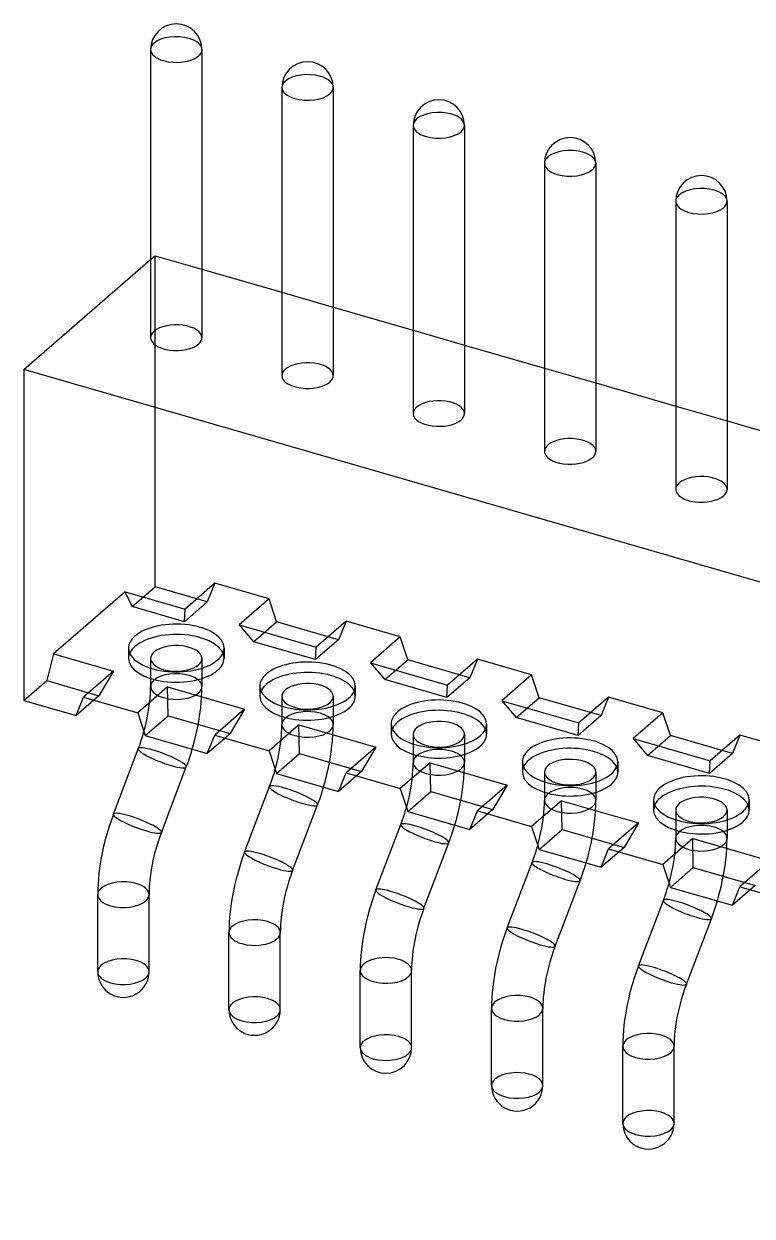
# Model space of a CAD drawing. Header units: millimetres. Extents: x -12.8 to 12.8, y -6.1 to 8.7.
# Drawn here: x -12.83 to -6.72, y -1.25 to 8.73 of the extents above; entities that cross this region are included whole.
import ezdxf

# ---------------------------------------------------------------- set-up
doc = ezdxf.new("R2010")
doc.units = ezdxf.units.MM
doc.layers.add('MAIN-1', color=7, linetype='Continuous')
doc.layers.add('MAIN-2', color=7, linetype='Continuous')

msp = doc.modelspace()

# ---------------------------------------------------------------- linework, layer by layer
at = {"layer": 'MAIN-1'}
for p, q in [((-11.7634, 8.5169), (-11.7634, 6.105)), ((-11.3334, 8.5169), (-11.3334, 6.105)), ((-10.6636, 8.1994), (-10.6636, 5.7875)), ((-10.2336, 8.1994), (-10.2336, 5.7875)), ((-9.5637, 7.8819), (-9.5637, 5.47)), ((-9.1337, 7.8819), (-9.1337, 5.47)), ((-8.4639, 7.5644), (-8.4639, 5.1525)), ((-8.0339, 7.5644), (-8.0339, 5.1525)), ((-7.364, 7.2469), (-7.364, 4.835)), ((-6.934, 7.2469), (-6.934, 4.835)), ((-12.8259, 5.8387), (-11.7634, 6.7588)), ((-11.3334, 6.6781), (-10.6636, 6.4847)), ((-10.2336, 6.3606), (-9.5637, 6.1672)), ((-9.1337, 6.0431), (-8.4639, 5.8497)), ((11.7259, -1.2488), (-12.8259, 5.8387)), ((-12.8259, 5.8387), (-12.8259, 3.0674)), ((-8.0339, 5.7256), (-7.364, 5.5322)), ((-6.934, 5.4081), (-6.2642, 5.2147)), ((-12.3886, 2.9412), (-12.3255, 3.0962)), ((-12.3255, 3.0962), (-11.8714, 2.9651)), ((-12.8259, 3.0674), (-12.3886, 2.9412)), ((-12.2386, 3.0711), (-12.3886, 2.9412)), ((-11.8714, 2.9651), (-11.8083, 2.7737)), ((-11.8265, 2.7832), (-11.8195, 2.8075)), ((-11.858, 2.6875), (-11.8496, 2.7111)), ((-11.8496, 2.7111), (-11.8416, 2.7349)), ((-11.8416, 2.7349), (-11.8338, 2.759)), ((-11.8338, 2.759), (-11.8265, 2.7832)), ((-11.8083, 2.7737), (-11.2887, 2.6237)), ((-11.2887, 2.6237), (-11.2257, 2.7787)), ((-11.1387, 2.7536), (-11.2887, 2.6237)), ((-11.2257, 2.7787), (-10.7715, 2.6476)), ((-12.0755, 2.1165), (-11.8666, 2.6642)), ((-11.8666, 2.6642), (-11.858, 2.6875)), ((-11.4383, 2.5848), (-11.4301, 2.6097)), ((-11.4301, 2.6097), (-11.4221, 2.6348)), ((-11.4221, 2.6348), (-11.4145, 2.66)), ((-10.7715, 2.6476), (-10.7085, 2.4562)), ((-11.6737, 1.9633), (-11.4648, 2.5111)), ((-11.4648, 2.5111), (-11.4557, 2.5354)), ((-11.4557, 2.5354), (-11.4469, 2.56)), ((-11.4469, 2.56), (-11.4383, 2.5848)), ((-10.7498, 2.3936), (-10.7417, 2.4174)), ((-10.7417, 2.4174), (-10.734, 2.4415)), ((-10.734, 2.4415), (-10.7266, 2.4657)), ((-10.7266, 2.4657), (-10.7196, 2.49)), ((-10.7085, 2.4562), (-10.1889, 2.3062)), ((-10.1889, 2.3062), (-10.1258, 2.4612)), ((-10.0389, 2.4361), (-10.1889, 2.3062)), ((-10.1258, 2.4612), (-9.6717, 2.3301)), ((-10.9756, 1.799), (-10.7668, 2.3467)), ((-10.7668, 2.3467), (-10.7581, 2.37)), ((-10.7581, 2.37), (-10.7498, 2.3936)), ((-10.3302, 2.2922), (-10.3223, 2.3173)), ((-10.3223, 2.3173), (-10.3147, 2.3425)), ((-9.6717, 2.3301), (-9.6086, 2.1387)), ((-10.365, 2.1936), (-10.3559, 2.2179)), ((-10.3559, 2.2179), (-10.347, 2.2425)), ((-10.347, 2.2425), (-10.3385, 2.2673)), ((-10.3385, 2.2673), (-10.3302, 2.2922)), ((-12.0755, 2.1165), (-12.0955, 2.0616)), ((-10.5738, 1.6458), (-10.365, 2.1936)), ((-9.6499, 2.0761), (-9.6418, 2.0999)), ((-9.6418, 2.0999), (-9.6341, 2.124)), ((-9.6341, 2.124), (-9.6268, 2.1482)), ((-9.6268, 2.1482), (-9.6198, 2.1725)), ((-9.6086, 2.1387), (-9.089, 1.9887)), ((-9.089, 1.9887), (-9.026, 2.1437)), ((-8.939, 2.1186), (-9.089, 1.9887)), ((-9.026, 2.1437), (-8.5718, 2.0126)), ((-12.114, 2.0059), (-12.1311, 1.9495)), ((-12.0955, 2.0616), (-12.114, 2.0059)), ((-9.8757, 1.4815), (-9.6669, 2.0292)), ((-9.6669, 2.0292), (-9.6583, 2.0525)), ((-9.6583, 2.0525), (-9.6499, 2.0761)), ((-9.2304, 1.9747), (-9.2224, 1.9998)), ((-9.2224, 1.9998), (-9.2148, 2.025)), ((-8.5718, 2.0126), (-8.5088, 1.8212)), ((-12.1311, 1.9495), (-12.1465, 1.8927)), ((-11.6895, 1.92), (-11.7042, 1.8758)), ((-11.6737, 1.9633), (-11.6895, 1.92)), ((-9.2651, 1.8761), (-9.256, 1.9004)), ((-9.256, 1.9004), (-9.2472, 1.925)), ((-9.2472, 1.925), (-9.2386, 1.9498)), ((-9.2386, 1.9498), (-9.2304, 1.9747)), ((-12.1603, 1.8354), (-12.1724, 1.7782)), ((-12.1465, 1.8927), (-12.1603, 1.8354)), ((-11.7177, 1.831), (-11.73, 1.7858)), ((-11.7042, 1.8758), (-11.7177, 1.831)), ((-10.9756, 1.799), (-10.9956, 1.7441)), ((-9.474, 1.3283), (-9.2651, 1.8761)), ((-8.542, 1.7824), (-8.5343, 1.8065)), ((-8.5343, 1.8065), (-8.5269, 1.8307)), ((-8.5269, 1.8307), (-8.5199, 1.855)), ((-8.5088, 1.8212), (-7.9892, 1.6712)), ((-7.9892, 1.6712), (-7.9261, 1.8262)), ((-7.8392, 1.8011), (-7.9892, 1.6712)), ((-7.9261, 1.8262), (-7.472, 1.6951)), ((-12.1827, 1.7211), (-12.1913, 1.6645)), ((-12.1724, 1.7782), (-12.1827, 1.7211)), ((-11.7409, 1.7405), (-11.7505, 1.6953)), ((-11.73, 1.7858), (-11.7409, 1.7405)), ((-10.9956, 1.7441), (-11.0142, 1.6884)), ((-8.7759, 1.164), (-8.5671, 1.7117)), ((-8.5671, 1.7117), (-8.5584, 1.735)), ((-8.5584, 1.735), (-8.55, 1.7586)), ((-8.55, 1.7586), (-8.542, 1.7824)), ((-8.1226, 1.6823), (-8.1149, 1.7075)), ((-12.1971, 1.6165), (-12.2014, 1.572)), ((-12.1913, 1.6645), (-12.1971, 1.6165)), ((-11.7652, 1.6069), (-11.7696, 1.5702)), ((-11.7585, 1.6507), (-11.7652, 1.6069)), ((-11.7505, 1.6953), (-11.7585, 1.6507)), ((-11.0312, 1.632), (-11.0466, 1.5752)), ((-11.0142, 1.6884), (-11.0312, 1.632)), ((-10.5896, 1.6025), (-10.6043, 1.5583)), ((-10.5738, 1.6458), (-10.5896, 1.6025)), ((-8.1562, 1.5829), (-8.1473, 1.6075)), ((-8.1473, 1.6075), (-8.1388, 1.6323)), ((-8.1388, 1.6323), (-8.1305, 1.6572)), ((-8.1305, 1.6572), (-8.1226, 1.6823)), ((-7.472, 1.6951), (-7.4089, 1.5037)), ((-12.2044, 1.5281), (-12.2062, 1.485)), ((-12.2014, 1.572), (-12.2044, 1.5281)), ((-11.7751, 1.5041), (-11.7764, 1.4728)), ((-11.7728, 1.5366), (-11.7751, 1.5041)), ((-11.7696, 1.5702), (-11.7728, 1.5366)), ((-11.0605, 1.5179), (-11.0726, 1.4607)), ((-11.0466, 1.5752), (-11.0605, 1.5179)), ((-10.6179, 1.5135), (-10.6301, 1.4683)), ((-10.6043, 1.5583), (-10.6179, 1.5135)), ((-8.3741, 1.0108), (-8.1653, 1.5586)), ((-8.1653, 1.5586), (-8.1562, 1.5829)), ((-7.4344, 1.489), (-7.4271, 1.5132)), ((-7.4271, 1.5132), (-7.4201, 1.5375)), ((-7.4089, 1.5037), (-6.8893, 1.3537)), ((-6.8893, 1.3537), (-6.8263, 1.5087)), ((-6.8263, 1.5087), (-6.3721, 1.3776)), ((-12.2062, 1.485), (-12.2069, 1.4428)), ((-12.2069, 0.7976), (-12.2069, 1.4428)), ((-11.7764, 1.4728), (-11.7768, 1.4428)), ((-11.7768, 0.7976), (-11.7768, 1.4428)), ((-11.0829, 1.4036), (-11.0914, 1.347)), ((-11.0726, 1.4607), (-11.0829, 1.4036)), ((-10.6411, 1.423), (-10.6506, 1.3778)), ((-10.6301, 1.4683), (-10.6411, 1.423)), ((-9.8958, 1.4266), (-9.9143, 1.3709)), ((-9.8757, 1.4815), (-9.8958, 1.4266)), ((-7.4672, 1.3942), (-7.4586, 1.4175)), ((-7.4586, 1.4175), (-7.4502, 1.4411)), ((-7.4502, 1.4411), (-7.4421, 1.4649)), ((-7.4421, 1.4649), (-7.4344, 1.489)), ((-6.7393, 1.4836), (-6.8893, 1.3537)), ((-11.0973, 1.299), (-11.1015, 1.2545)), ((-11.0914, 1.347), (-11.0973, 1.299)), ((-10.6587, 1.3332), (-10.6653, 1.2894)), ((-10.6506, 1.3778), (-10.6587, 1.3332)), ((-9.9314, 1.3145), (-9.9468, 1.2577)), ((-9.9143, 1.3709), (-9.9314, 1.3145)), ((-9.474, 1.3283), (-9.4898, 1.285)), ((-7.676, 0.8465), (-7.4672, 1.3942)), ((-7.0475, 1.29), (-7.0389, 1.3148)), ((-7.0389, 1.3148), (-7.0307, 1.3397)), ((-7.0307, 1.3397), (-7.0227, 1.3648)), ((-7.0227, 1.3648), (-7.0151, 1.39)), ((-11.1046, 1.2106), (-11.1064, 1.1675)), ((-11.1015, 1.2545), (-11.1046, 1.2106)), ((-10.673, 1.2191), (-10.6752, 1.1866)), ((-10.6698, 1.2527), (-10.673, 1.2191)), ((-10.6653, 1.2894), (-10.6698, 1.2527)), ((-9.9606, 1.2004), (-9.9727, 1.1432)), ((-9.9468, 1.2577), (-9.9606, 1.2004)), ((-9.5045, 1.2408), (-9.518, 1.196)), ((-9.4898, 1.285), (-9.5045, 1.2408)), ((-7.2743, 0.6933), (-7.0654, 1.2411)), ((-7.0654, 1.2411), (-7.0563, 1.2654)), ((-7.0563, 1.2654), (-7.0475, 1.29)), ((-11.1064, 1.1675), (-11.107, 1.1253)), ((-11.107, 0.4801), (-11.107, 1.1253)), ((-10.6766, 1.1553), (-10.677, 1.1253)), ((-10.677, 0.4801), (-10.677, 1.1253)), ((-10.6752, 1.1866), (-10.6766, 1.1553)), ((-9.9727, 1.1432), (-9.983, 1.0861)), ((-9.5412, 1.1055), (-9.5508, 1.0603)), ((-9.5303, 1.1508), (-9.5412, 1.1055)), ((-9.518, 1.196), (-9.5303, 1.1508)), ((-8.7959, 1.1091), (-8.8145, 1.0534)), ((-8.7759, 1.164), (-8.7959, 1.1091)), ((-9.9916, 1.0295), (-9.9974, 0.9815)), ((-9.983, 1.0861), (-9.9916, 1.0295)), ((-9.5588, 1.0157), (-9.5655, 0.9719)), ((-9.5508, 1.0603), (-9.5588, 1.0157)), ((-8.8145, 1.0534), (-8.8315, 0.997)), ((-8.3741, 1.0108), (-8.3899, 0.9675)), ((-10.0017, 0.937), (-10.0047, 0.8931)), ((-9.9974, 0.9815), (-10.0017, 0.937)), ((-9.5731, 0.9016), (-9.5754, 0.8691)), ((-9.5699, 0.9352), (-9.5731, 0.9016)), ((-9.5655, 0.9719), (-9.5699, 0.9352)), ((-8.8469, 0.9402), (-8.8607, 0.8829)), ((-8.8315, 0.997), (-8.8469, 0.9402)), ((-8.4046, 0.9233), (-8.4181, 0.8785)), ((-8.3899, 0.9675), (-8.4046, 0.9233)), ((-10.0065, 0.85), (-10.0071, 0.8078)), ((-10.0071, 0.1626), (-10.0071, 0.8078)), ((-10.0047, 0.8931), (-10.0065, 0.85)), ((-9.5767, 0.8378), (-9.5771, 0.8078)), ((-9.5771, 0.1626), (-9.5771, 0.8078)), ((-9.5754, 0.8691), (-9.5767, 0.8378)), ((-8.8728, 0.8257), (-8.8832, 0.7686)), ((-8.8607, 0.8829), (-8.8728, 0.8257)), ((-8.4304, 0.8333), (-8.4414, 0.788)), ((-8.4181, 0.8785), (-8.4304, 0.8333)), ((-7.676, 0.8465), (-7.6961, 0.7916)), ((-8.8917, 0.712), (-8.8976, 0.664)), ((-8.8832, 0.7686), (-8.8917, 0.712)), ((-8.4509, 0.7428), (-8.459, 0.6982)), ((-8.4414, 0.788), (-8.4509, 0.7428)), ((-7.7146, 0.7359), (-7.7316, 0.6795)), ((-7.6961, 0.7916), (-7.7146, 0.7359)), ((-8.9018, 0.6195), (-8.9049, 0.5756)), ((-8.8976, 0.664), (-8.9018, 0.6195)), ((-8.4701, 0.6177), (-8.4733, 0.5841)), ((-8.4656, 0.6544), (-8.4701, 0.6177)), ((-8.459, 0.6982), (-8.4656, 0.6544)), ((-7.7471, 0.6227), (-7.7609, 0.5654)), ((-7.7316, 0.6795), (-7.7471, 0.6227)), ((-7.3048, 0.6058), (-7.3183, 0.561)), ((-7.29, 0.65), (-7.3048, 0.6058)), ((-7.2743, 0.6933), (-7.29, 0.65)), ((-8.9067, 0.5325), (-8.9073, 0.4903)), ((-8.9049, 0.5756), (-8.9067, 0.5325)), ((-8.4769, 0.5203), (-8.4773, 0.4903)), ((-8.4755, 0.5516), (-8.4769, 0.5203)), ((-8.4733, 0.5841), (-8.4755, 0.5516)), ((-7.773, 0.5082), (-7.7833, 0.4511)), ((-7.7609, 0.5654), (-7.773, 0.5082)), ((-7.3306, 0.5158), (-7.3415, 0.4705)), ((-7.3183, 0.561), (-7.3306, 0.5158)), ((-8.9073, -0.1549), (-8.9073, 0.4903)), ((-8.4773, -0.1549), (-8.4773, 0.4903)), ((-7.7833, 0.4511), (-7.7919, 0.3945)), ((-7.351, 0.4253), (-7.3591, 0.3807)), ((-7.3415, 0.4705), (-7.351, 0.4253)), ((-7.802, 0.302), (-7.805, 0.2581)), ((-7.7977, 0.3465), (-7.802, 0.302)), ((-7.7919, 0.3945), (-7.7977, 0.3465)), ((-7.3702, 0.3002), (-7.3734, 0.2666)), ((-7.3657, 0.3369), (-7.3702, 0.3002)), ((-7.3591, 0.3807), (-7.3657, 0.3369)), ((-7.8068, 0.215), (-7.8074, 0.1728)), ((-7.805, 0.2581), (-7.8068, 0.215)), ((-7.377, 0.2028), (-7.3774, 0.1728)), ((-7.3757, 0.2341), (-7.377, 0.2028)), ((-7.3734, 0.2666), (-7.3757, 0.2341)), ((-7.8074, -0.4724), (-7.8074, 0.1728)), ((-7.3774, -0.4724), (-7.3774, 0.1728))]:
    msp.add_line(p, q, dxfattribs=at)
for centre, start, end in [((-11.5484, 8.5169), 0.0008, 180.00078), ((-10.4486, 8.1994), 0.00109, 180.00078), ((-9.3487, 7.8819), 0.0008, 180.00078), ((-8.2489, 7.5644), 0.00109, 180.00078), ((-7.149, 7.2469), 0.0008, 180.00078), ((-11.9918, 0.7976), 180.00078, 0.0008), ((-10.892, 0.4801), 180.00078, 0.0008), ((-9.7921, 0.1626), 180.00107, 0.0008), ((-8.6923, -0.1549), 180.00078, 0.0008), ((-7.5924, -0.4724), 180.00078, 0.0008)]:
    msp.add_arc(centre, 0.215, start, end, dxfattribs=at)
for centre, major_axis, ratio, start_param, end_param in [((-11.5484, 8.5169), (0.215, 0), 0.5, -3.141561, -2.094395), ((-11.5484, 8.5169), (0.215, 0), 0.5, -0.523599, 0.000031), ((-11.5484, 8.5169), (0.215, 0), 0.5, -2.094395, -0.523599), ((-10.4486, 8.1994), (0.215, 0), 0.5, -3.141561, -2.094395), ((-10.4486, 8.1994), (0.215, 0), 0.5, -0.523599, 0.000031), ((-10.4486, 8.1994), (0.215, 0), 0.5, -2.094395, -0.523599), ((-9.3487, 7.8819), (0.215, 0), 0.5, -3.141561, -2.094395), ((-9.3487, 7.8819), (0.215, 0), 0.5, -2.094395, -0.523599), ((-9.3487, 7.8819), (0.215, 0), 0.5, -0.523599, 0.000031), ((-8.2489, 7.5644), (0.215, 0), 0.5, -3.141561, -2.094395), ((-8.2489, 7.5644), (0.215, 0), 0.5, -2.094395, -0.523599), ((-8.2489, 7.5644), (0.215, 0), 0.5, -0.523599, 0.000031), ((-7.149, 7.2469), (0.215, 0), 0.5, -3.141561, -2.094395), ((-7.149, 7.2469), (0.215, 0), 0.5, -2.094395, -0.523599), ((-7.149, 7.2469), (0.215, 0), 0.5, -0.523599, 0.000031), ((-11.5484, 6.105), (-0.215, 0), 0.5, -0.000039, 2.617994), ((-11.5484, 6.105), (-0.215, 0), 0.5, 2.617994, 3.141553), ((-10.4486, 5.7875), (-0.215, 0), 0.5, -0.000039, 2.617994), ((-10.4486, 5.7875), (-0.215, 0), 0.5, 2.617994, 3.141553), ((-9.3487, 5.47), (-0.215, 0), 0.5, -0.000039, 2.617994), ((-9.3487, 5.47), (-0.215, 0), 0.5, 2.617994, 3.141553), ((-8.2489, 5.1525), (-0.215, 0), 0.5, -0.000039, 2.617994), ((-8.2489, 5.1525), (-0.215, 0), 0.5, 2.617994, 3.141553), ((-7.149, 4.835), (-0.215, 0), 0.5, -0.000039, 2.617994), ((-7.149, 4.835), (-0.215, 0), 0.5, 2.617994, 3.141553), ((-11.6657, 2.5876), (0.2009, -0.0766), 0.170429, 2.025773, 3.141561), ((-11.6657, 2.5876), (0.2009, -0.0766), 0.170429, 0.454977, 2.025773), ((-11.6657, 2.5876), (0.2009, -0.0766), 0.170429, -0.000032, 0.454977), ((-10.5659, 2.2701), (0.2009, -0.0766), 0.170429, 2.025773, 3.141561), ((-10.5659, 2.2701), (0.2009, -0.0766), 0.170429, 0.454977, 2.025773), ((-10.5659, 2.2701), (0.2009, -0.0766), 0.170429, -0.000032, 0.454977), ((-11.8746, 2.0399), (-0.2009, 0.0766), 0.170429, -1.115819, 0.00004), ((-11.8746, 2.0399), (-0.2009, 0.0766), 0.170429, -2.686616, -1.115819), ((-9.466, 1.9526), (0.2009, -0.0766), 0.170429, 2.025773, 3.141561), ((-9.466, 1.9526), (0.2009, -0.0766), 0.170429, 0.454977, 2.025773), ((-11.8746, 2.0399), (-0.2009, 0.0766), 0.170429, -3.141553, -2.686616), ((-9.466, 1.9526), (0.2009, -0.0766), 0.170429, -0.000032, 0.454977), ((-10.7747, 1.7224), (-0.2009, 0.0766), 0.170429, -1.115819, 0.00004), ((-10.7747, 1.7224), (-0.2009, 0.0766), 0.170429, -2.686616, -1.115819), ((-8.3662, 1.6351), (0.2009, -0.0766), 0.170429, 2.025773, 3.141561), ((-8.3662, 1.6351), (0.2009, -0.0766), 0.170429, 0.454977, 2.025773), ((-10.7747, 1.7224), (-0.2009, 0.0766), 0.170429, -3.141553, -2.686616), ((-8.3662, 1.6351), (0.2009, -0.0766), 0.170429, -0.000032, 0.454977), ((-11.9918, 1.4428), (0.215, 0), 0.5, -3.141561, -2.094395), ((-11.9918, 1.4428), (0.215, 0), 0.5, -0.523599, 0.000031), ((-9.6749, 1.4049), (-0.2009, 0.0766), 0.170429, -1.115819, 0.00004), ((-9.6749, 1.4049), (-0.2009, 0.0766), 0.170429, -2.686616, -1.115819), ((-7.2663, 1.3176), (0.2009, -0.0766), 0.170429, 2.025773, 3.141561), ((-11.9918, 1.4428), (0.215, 0), 0.5, -2.094395, -0.523599), ((-9.6749, 1.4049), (-0.2009, 0.0766), 0.170429, -3.141553, -2.686616), ((-7.2663, 1.3176), (0.2009, -0.0766), 0.170429, 0.454977, 2.025773), ((-7.2663, 1.3176), (0.2009, -0.0766), 0.170429, -0.000032, 0.454977), ((-10.892, 1.1253), (0.215, 0), 0.5, -3.141561, -2.094395), ((-10.892, 1.1253), (0.215, 0), 0.5, -0.523599, 0.000031), ((-8.575, 1.0874), (-0.2009, 0.0766), 0.170429, -1.115819, 0.00004), ((-8.575, 1.0874), (-0.2009, 0.0766), 0.170429, -2.686616, -1.115819), ((-10.892, 1.1253), (0.215, 0), 0.5, -2.094395, -0.523599), ((-8.575, 1.0874), (-0.2009, 0.0766), 0.170429, -3.141553, -2.686616), ((-9.7921, 0.8078), (0.215, 0), 0.5, -3.141561, -2.094395), ((-9.7921, 0.8078), (0.215, 0), 0.5, -0.523599, 0.000031), ((-7.4751, 0.7699), (-0.2009, 0.0766), 0.170429, -1.115819, 0.00004), ((-7.4751, 0.7699), (-0.2009, 0.0766), 0.170429, -2.686616, -1.115819), ((-11.9918, 0.7976), (-0.215, 0), 0.5, -0.000039, 1.047198), ((-11.9918, 0.7976), (-0.215, 0), 0.5, 1.047198, 2.617994), ((-11.9918, 0.7976), (-0.215, 0), 0.5, 2.617994, 3.141553), ((-9.7921, 0.8078), (0.215, 0), 0.5, -2.094395, -0.523599), ((-7.4751, 0.7699), (-0.2009, 0.0766), 0.170429, -3.141553, -2.686616), ((-10.892, 0.4801), (-0.215, 0), 0.5, -0.000039, 1.047198), ((-10.892, 0.4801), (-0.215, 0), 0.5, 1.047198, 2.617994), ((-10.892, 0.4801), (-0.215, 0), 0.5, 2.617994, 3.141553), ((-8.6923, 0.4903), (0.215, 0), 0.5, -3.141561, -2.094395), ((-8.6923, 0.4903), (0.215, 0), 0.5, -2.094395, -0.523599), ((-8.6923, 0.4903), (0.215, 0), 0.5, -0.523599, 0.000031), ((-9.7921, 0.1626), (-0.215, 0), 0.5, -0.000039, 1.047198), ((-9.7921, 0.1626), (-0.215, 0), 0.5, 1.047198, 2.617994), ((-9.7921, 0.1626), (-0.215, 0), 0.5, 2.617994, 3.141553), ((-7.5924, 0.1728), (0.215, 0), 0.5, -3.141561, -2.094395), ((-7.5924, 0.1728), (0.215, 0), 0.5, -2.094395, -0.523599), ((-7.5924, 0.1728), (0.215, 0), 0.5, -0.523599, 0.000031), ((-8.6923, -0.1549), (-0.215, 0), 0.5, -0.000039, 1.047198), ((-8.6923, -0.1549), (-0.215, 0), 0.5, 2.617994, 3.141553), ((-8.6923, -0.1549), (-0.215, 0), 0.5, 1.047198, 2.617994), ((-7.5924, -0.4724), (-0.215, 0), 0.5, -0.000039, 1.047198), ((-7.5924, -0.4724), (-0.215, 0), 0.5, 2.617994, 3.141553), ((-7.5924, -0.4724), (-0.215, 0), 0.5, 1.047198, 2.617994)]:
    msp.add_ellipse(centre, major_axis=major_axis, ratio=ratio, start_param=start_param, end_param=end_param, dxfattribs=at)
at = {"layer": 'MAIN-2'}
for p, q in [((-11.7634, 6.7588), (-11.7259, 6.7913)), ((-11.7259, 6.7913), (-11.3334, 6.6781)), ((-11.7259, 4.0201), (-11.7259, 6.7913)), ((-10.6636, 6.4847), (-10.2336, 6.3606)), ((-9.5637, 6.1672), (-9.1337, 6.0431)), ((-8.4639, 5.8497), (-8.0339, 5.7256)), ((-7.364, 5.5322), (-6.934, 5.4081)), ((-11.9182, 3.8536), (-11.7259, 4.0201)), ((-11.2886, 3.8938), (-11.7259, 4.0201)), ((-11.2255, 4.0488), (-11.4755, 3.8323)), ((-11.2255, 4.0488), (-11.2886, 3.8938)), ((-10.7714, 3.9177), (-11.2255, 4.0488)), ((-11.9759, 3.9768), (-12.5759, 3.4571)), ((-11.9759, 3.9768), (-11.4755, 3.8323)), ((-11.9182, 3.8536), (-11.9759, 3.9768)), ((-11.2886, 3.8938), (-11.4808, 3.7273)), ((-10.7714, 3.9177), (-11.0214, 3.7012)), ((-10.7083, 3.7263), (-10.7714, 3.9177)), ((-11.4808, 3.7273), (-11.9182, 3.8536)), ((-11.4808, 3.7273), (-11.4755, 3.8323)), ((-11.0214, 3.7012), (-10.3757, 3.5148)), ((-11.0214, 3.7012), (-10.9006, 3.5598)), ((-10.9006, 3.5598), (-10.7083, 3.7263)), ((-10.1887, 3.5763), (-10.7083, 3.7263)), ((-10.1257, 3.7313), (-10.3757, 3.5148)), ((-10.1257, 3.7313), (-10.1887, 3.5763)), ((-9.6715, 3.6002), (-10.1257, 3.7313)), ((-9.6715, 3.6002), (-9.9215, 3.3837)), ((-9.6085, 3.4088), (-9.6715, 3.6002)), ((-11.9484, 3.507), (-11.9484, 3.4204)), ((-11.1484, 3.5069), (-11.1484, 3.4203)), ((-10.381, 3.4098), (-10.9006, 3.5598)), ((-10.1887, 3.5763), (-10.381, 3.4098)), ((-10.381, 3.4098), (-10.3757, 3.5148)), ((-12.5759, 3.4571), (-12.6336, 3.2339)), ((-12.5759, 3.4571), (-12.0755, 3.3127)), ((-11.7634, 3.4204), (-11.7634, 3.1847)), ((-11.3334, 3.4203), (-11.3334, 3.1847)), ((-9.8007, 3.2423), (-9.6085, 3.4088)), ((-9.0889, 3.2588), (-9.6085, 3.4088)), ((-9.0258, 3.4138), (-9.2758, 3.1973)), ((-9.0258, 3.4138), (-9.0889, 3.2588)), ((-8.5717, 3.2827), (-9.0258, 3.4138)), ((-12.0755, 3.3127), (-12.3255, 3.0962)), ((-12.0755, 3.3127), (-12.1963, 3.1077)), ((-9.9215, 3.3837), (-9.2758, 3.1973)), ((-9.9215, 3.3837), (-9.8007, 3.2423)), ((-12.8259, 3.0674), (-12.6336, 3.2339)), ((-12.6336, 3.2339), (-12.1963, 3.1077)), ((-9.2811, 3.0923), (-9.8007, 3.2423)), ((-9.0889, 3.2588), (-9.2811, 3.0923)), ((-9.2811, 3.0923), (-9.2758, 3.1973)), ((-8.5717, 3.2827), (-8.8217, 3.0662)), ((-8.5086, 3.0913), (-8.5717, 3.2827)), ((-12.1963, 3.1077), (-12.2386, 3.0711)), ((-11.6214, 3.1816), (-11.8714, 2.9651)), ((-11.7682, 3.0826), (-11.7655, 3.118)), ((-11.7655, 3.118), (-11.764, 3.1522)), ((-11.764, 3.1522), (-11.7634, 3.1847)), ((-11.6214, 3.1816), (-10.9757, 2.9952)), ((-11.6161, 2.9402), (-11.6214, 3.1816)), ((-11.3393, 3.0513), (-11.336, 3.0966)), ((-11.336, 3.0966), (-11.3341, 3.1411)), ((-11.3341, 3.1411), (-11.3334, 3.1847)), ((-10.8486, 3.1895), (-10.8486, 3.1029)), ((-10.6636, 3.1029), (-10.6636, 2.8672)), ((-10.2336, 3.1028), (-10.2336, 2.8672)), ((-10.0486, 3.1894), (-10.0486, 3.1028)), ((-7.926, 3.0963), (-8.176, 2.8798)), ((-7.926, 3.0963), (-7.989, 2.9413)), ((-7.4718, 2.9652), (-7.926, 3.0963)), ((-11.7856, 2.9544), (-11.7776, 3.0033)), ((-11.7776, 3.0033), (-11.772, 3.0455)), ((-11.772, 3.0455), (-11.7682, 3.0826)), ((-11.3501, 2.955), (-11.3438, 3.0052)), ((-11.3438, 3.0052), (-11.3393, 3.0513)), ((-10.9757, 2.9952), (-11.2257, 2.7787)), ((-10.9757, 2.9952), (-11.0965, 2.7902)), ((-8.8217, 3.0662), (-8.176, 2.8798)), ((-8.8217, 3.0662), (-8.7009, 2.9248)), ((-8.7009, 2.9248), (-8.5086, 3.0913)), ((-7.989, 2.9413), (-8.5086, 3.0913)), ((-11.8083, 2.7737), (-11.6161, 2.9402)), ((-11.8066, 2.8566), (-11.7953, 2.9057)), ((-11.7953, 2.9057), (-11.7856, 2.9544)), ((-11.6161, 2.9402), (-11.0965, 2.7902)), ((-11.3704, 2.8366), (-11.3594, 2.8955)), ((-11.3594, 2.8955), (-11.3501, 2.955)), ((-8.1813, 2.7748), (-8.7009, 2.9248)), ((-7.989, 2.9413), (-8.1813, 2.7748)), ((-7.4718, 2.9652), (-7.7218, 2.7487)), ((-7.4088, 2.7738), (-7.4718, 2.9652)), ((-11.8195, 2.8075), (-11.8066, 2.8566)), ((-11.3834, 2.7775), (-11.3704, 2.8366)), ((-10.5215, 2.8641), (-10.7715, 2.6476)), ((-10.6683, 2.7651), (-10.6657, 2.8005)), ((-10.6657, 2.8005), (-10.6641, 2.8347)), ((-10.6641, 2.8347), (-10.6636, 2.8672)), ((-10.5215, 2.8641), (-9.8758, 2.6777)), ((-10.5162, 2.6227), (-10.5215, 2.8641)), ((-10.2362, 2.7791), (-10.2342, 2.8236)), ((-10.2342, 2.8236), (-10.2336, 2.8672)), ((-9.7487, 2.872), (-9.7487, 2.7854)), ((-8.9487, 2.8719), (-8.9487, 2.7853)), ((-8.1813, 2.7748), (-8.176, 2.8798)), ((-11.4145, 2.66), (-11.3981, 2.7185)), ((-11.3981, 2.7185), (-11.3834, 2.7775)), ((-11.0965, 2.7902), (-11.1387, 2.7536)), ((-10.6778, 2.6858), (-10.6722, 2.728)), ((-10.6722, 2.728), (-10.6683, 2.7651)), ((-10.244, 2.6877), (-10.2394, 2.7338)), ((-10.2394, 2.7338), (-10.2362, 2.7791)), ((-9.5637, 2.7854), (-9.5637, 2.5497)), ((-9.1337, 2.7853), (-9.1337, 2.5497)), ((-7.7218, 2.7487), (-7.0761, 2.5623)), ((-7.7218, 2.7487), (-7.601, 2.6073)), ((-7.601, 2.6073), (-7.4088, 2.7738)), ((-6.8892, 2.6238), (-7.4088, 2.7738)), ((-6.8261, 2.7788), (-7.0761, 2.5623)), ((-6.8261, 2.7788), (-6.8892, 2.6238)), ((-6.372, 2.6477), (-6.8261, 2.7788)), ((-10.7085, 2.4562), (-10.5162, 2.6227)), ((-10.6954, 2.5882), (-10.6858, 2.6369)), ((-10.6858, 2.6369), (-10.6778, 2.6858)), ((-10.5162, 2.6227), (-9.9966, 2.4727)), ((-10.2595, 2.578), (-10.2503, 2.6375)), ((-10.2503, 2.6375), (-10.244, 2.6877)), ((-9.8758, 2.6777), (-10.1258, 2.4612)), ((-9.8758, 2.6777), (-9.9966, 2.4727)), ((-7.0814, 2.4573), (-7.601, 2.6073)), ((-6.8892, 2.6238), (-7.0814, 2.4573)), ((-10.7196, 2.49), (-10.7067, 2.5391)), ((-10.7067, 2.5391), (-10.6954, 2.5882)), ((-10.2835, 2.46), (-10.2706, 2.5191)), ((-10.2706, 2.5191), (-10.2595, 2.578)), ((-9.4217, 2.5466), (-9.6717, 2.3301)), ((-9.5658, 2.483), (-9.5643, 2.5172)), ((-9.5643, 2.5172), (-9.5637, 2.5497)), ((-9.4217, 2.5466), (-8.776, 2.3602)), ((-9.4164, 2.3052), (-9.4217, 2.5466)), ((-9.1363, 2.4616), (-9.1344, 2.5061)), ((-9.1344, 2.5061), (-9.1337, 2.5497)), ((-8.6489, 2.5545), (-8.6489, 2.4679)), ((-7.8489, 2.5544), (-7.8489, 2.4678)), ((-7.0814, 2.4573), (-7.0761, 2.5623)), ((-10.3147, 2.3425), (-10.2982, 2.401)), ((-10.2982, 2.401), (-10.2835, 2.46)), ((-9.9966, 2.4727), (-10.0389, 2.4361)), ((-9.5779, 2.3683), (-9.5723, 2.4105)), ((-9.5723, 2.4105), (-9.5685, 2.4476)), ((-9.5685, 2.4476), (-9.5658, 2.483)), ((-9.1441, 2.3702), (-9.1396, 2.4163)), ((-9.1396, 2.4163), (-9.1363, 2.4616)), ((-8.4639, 2.4679), (-8.4639, 2.2322)), ((-8.0339, 2.4678), (-8.0339, 2.2322)), ((-9.6086, 2.1387), (-9.4164, 2.3052)), ((-9.5956, 2.2707), (-9.5859, 2.3194)), ((-9.5859, 2.3194), (-9.5779, 2.3683)), ((-9.4164, 2.3052), (-8.8967, 2.1552)), ((-9.1597, 2.2605), (-9.1504, 2.32)), ((-9.1504, 2.32), (-9.1441, 2.3702)), ((-8.776, 2.3602), (-9.026, 2.1437)), ((-8.776, 2.3602), (-8.8967, 2.1552)), ((-9.6198, 2.1725), (-9.6069, 2.2216)), ((-9.6069, 2.2216), (-9.5956, 2.2707)), ((-9.1837, 2.1425), (-9.1707, 2.2016)), ((-9.1707, 2.2016), (-9.1597, 2.2605)), ((-8.3218, 2.2291), (-8.5718, 2.0126)), ((-8.466, 2.1655), (-8.4644, 2.1997)), ((-8.4644, 2.1997), (-8.4639, 2.2322)), ((-8.3218, 2.2291), (-7.6761, 2.0427)), ((-8.3165, 1.9877), (-8.3218, 2.2291)), ((-8.0345, 2.1886), (-8.0339, 2.2322)), ((-7.549, 2.237), (-7.549, 2.1504)), ((-6.749, 2.2369), (-6.749, 2.1503)), ((-9.1984, 2.0835), (-9.1837, 2.1425)), ((-8.8967, 2.1552), (-8.939, 2.1186)), ((-8.4725, 2.093), (-8.4686, 2.1301)), ((-8.4686, 2.1301), (-8.466, 2.1655)), ((-8.0443, 2.0527), (-8.0397, 2.0988)), ((-8.0397, 2.0988), (-8.0365, 2.1441)), ((-8.0365, 2.1441), (-8.0345, 2.1886)), ((-7.364, 2.1504), (-7.364, 1.9147)), ((-6.934, 2.1503), (-6.934, 1.9147)), ((-9.2148, 2.025), (-9.1984, 2.0835)), ((-8.4957, 1.9532), (-8.4861, 2.0019)), ((-8.4861, 2.0019), (-8.4781, 2.0508)), ((-8.4781, 2.0508), (-8.4725, 2.093)), ((-8.0598, 1.943), (-8.0506, 2.0025)), ((-8.0506, 2.0025), (-8.0443, 2.0527)), ((-7.6761, 2.0427), (-7.9261, 1.8262)), ((-7.6761, 2.0427), (-7.7969, 1.8377)), ((-8.5199, 1.855), (-8.507, 1.9041)), ((-8.5088, 1.8212), (-8.3165, 1.9877)), ((-8.507, 1.9041), (-8.4957, 1.9532)), ((-8.3165, 1.9877), (-7.7969, 1.8377)), ((-8.0709, 1.8841), (-8.0598, 1.943)), ((-7.222, 1.9116), (-7.472, 1.6951)), ((-7.3645, 1.8822), (-7.364, 1.9147)), ((-7.222, 1.9116), (-6.5763, 1.7252)), ((-7.2167, 1.6702), (-7.222, 1.9116)), ((-6.9347, 1.8711), (-6.934, 1.9147)), ((-8.0985, 1.766), (-8.0838, 1.825)), ((-8.0838, 1.825), (-8.0709, 1.8841)), ((-7.7969, 1.8377), (-7.8392, 1.8011)), ((-7.3726, 1.7755), (-7.3688, 1.8126)), ((-7.3688, 1.8126), (-7.3661, 1.848)), ((-7.3661, 1.848), (-7.3645, 1.8822)), ((-6.9399, 1.7813), (-6.9366, 1.8266)), ((-6.9366, 1.8266), (-6.9347, 1.8711)), ((-8.1149, 1.7075), (-8.0985, 1.766)), ((-7.3862, 1.6844), (-7.3782, 1.7333)), ((-7.3782, 1.7333), (-7.3726, 1.7755)), ((-6.9507, 1.685), (-6.9444, 1.7352)), ((-6.9444, 1.7352), (-6.9399, 1.7813)), ((-6.5763, 1.7252), (-6.8263, 1.5087)), ((-7.4089, 1.5037), (-7.2167, 1.6702)), ((-7.4072, 1.5866), (-7.3959, 1.6357)), ((-7.3959, 1.6357), (-7.3862, 1.6844)), ((-7.2167, 1.6702), (-6.697, 1.5202)), ((-6.971, 1.5666), (-6.96, 1.6255)), ((-6.96, 1.6255), (-6.9507, 1.685)), ((-7.4201, 1.5375), (-7.4072, 1.5866)), ((-6.9987, 1.4485), (-6.984, 1.5075)), ((-6.984, 1.5075), (-6.971, 1.5666)), ((-6.697, 1.5202), (-6.7393, 1.4836)), ((-7.0151, 1.39), (-6.9987, 1.4485))]:
    msp.add_line(p, q, dxfattribs=at)
for centre, major_axis, ratio, start_param, end_param in [((-11.5484, 8.5169), (0.215, 0), 0.5, 1.047198, 2.617994), ((-11.5484, 8.5169), (0.215, 0), 0.5, 0.000031, 1.047198), ((-11.5484, 8.5169), (0.215, 0), 0.5, 2.617994, 3.141624), ((-10.4486, 8.1994), (0.215, 0), 0.5, 1.047198, 2.617994), ((-10.4486, 8.1994), (0.215, 0), 0.5, 0.000031, 1.047198), ((-10.4486, 8.1994), (0.215, 0), 0.5, 2.617994, 3.141624), ((-9.3487, 7.8819), (0.215, 0), 0.5, 1.047198, 2.617994), ((-9.3487, 7.8819), (0.215, 0), 0.5, 2.617994, 3.141624), ((-9.3487, 7.8819), (0.215, 0), 0.5, 0.000031, 1.047198), ((-8.2489, 7.5644), (0.215, 0), 0.5, 1.047198, 2.617994), ((-8.2489, 7.5644), (0.215, 0), 0.5, 2.617994, 3.141624), ((-8.2489, 7.5644), (0.215, 0), 0.5, 0.000031, 1.047198), ((-7.149, 7.2469), (0.215, 0), 0.5, 2.617994, 3.141624), ((-7.149, 7.2469), (0.215, 0), 0.5, 1.047198, 2.617994), ((-7.149, 7.2469), (0.215, 0), 0.5, 0.000031, 1.047198), ((-11.5484, 6.105), (-0.215, 0), 0.5, 3.141553, 5.759587), ((-11.5484, 6.105), (-0.215, 0), 0.5, -0.523599, -0.000039), ((-10.4486, 5.7875), (-0.215, 0), 0.5, 3.141553, 5.759587), ((-10.4486, 5.7875), (-0.215, 0), 0.5, -0.523599, -0.000039), ((-9.3487, 5.47), (-0.215, 0), 0.5, -0.523599, -0.000039), ((-9.3487, 5.47), (-0.215, 0), 0.5, 3.141553, 5.759587), ((-8.2489, 5.1525), (-0.215, 0), 0.5, -0.523599, -0.000039), ((-8.2489, 5.1525), (-0.215, 0), 0.5, 3.141553, 5.759587), ((-7.149, 4.835), (-0.215, 0), 0.5, 3.141553, 5.759587), ((-7.149, 4.835), (-0.215, 0), 0.5, -0.523599, -0.000039), ((-11.5484, 3.507), (0.4, 0), 0.5, -0.000039, 2.617994), ((-11.5484, 3.507), (0.4, 0), 0.5, 2.617994, 3.141553), ((-11.5484, 3.4204), (0.4, 0), 0.5, -0.000039, 2.617994), ((-11.5484, 3.507), (0.4, 0), 0.5, 3.141553, 5.759587), ((-11.5484, 3.4204), (0.4, 0), 0.5, 2.617994, 3.141553), ((-11.5484, 3.4204), (0.215, 0), 0.5, -0.000039, 2.617994), ((-11.5484, 3.507), (0.4, 0), 0.5, -0.523599, -0.000039), ((-11.5484, 3.4204), (0.4, 0), 0.5, 3.141553, 5.759587), ((-11.5484, 3.4204), (0.215, 0), 0.5, 3.141553, 5.759587), ((-11.5484, 3.4204), (0.215, 0), 0.5, 2.617994, 3.141553), ((-11.5484, 3.4204), (0.215, 0), 0.5, -0.523599, -0.000039), ((-11.5484, 3.4204), (0.4, 0), 0.5, -0.523599, -0.000039), ((-10.4486, 3.1895), (0.4, 0), 0.5, -0.000039, 2.617994), ((-11.5484, 3.1847), (0.215, 0), 0.5, 1.047198, 2.617994), ((-10.4486, 3.1029), (0.4, 0), 0.5, -0.000039, 2.617994), ((-11.5484, 3.1847), (0.215, 0), 0.5, 2.617994, 4.18879), ((-11.5484, 3.1847), (0.215, 0), 0.5, -0.523599, 1.047198), ((-10.4486, 3.1895), (0.4, 0), 0.5, 2.617994, 3.141553), ((-10.4486, 3.1029), (0.4, 0), 0.5, 2.617994, 3.141553), ((-10.4486, 3.1029), (0.215, 0), 0.5, -0.000039, 2.617994), ((-11.5484, 3.1847), (0.215, 0), 0.5, -2.094395, -0.523599), ((-10.4486, 3.1895), (0.4, 0), 0.5, 3.141553, 5.759587), ((-10.4486, 3.1029), (0.4, 0), 0.5, 3.141553, 5.759587), ((-10.4486, 3.1029), (0.215, 0), 0.5, 2.617994, 3.141553), ((-10.4486, 3.1029), (0.215, 0), 0.5, 3.141553, 5.759587), ((-10.4486, 3.1029), (0.215, 0), 0.5, -0.523599, -0.000039), ((-10.4486, 3.1895), (0.4, 0), 0.5, -0.523599, -0.000039), ((-10.4486, 3.1029), (0.4, 0), 0.5, -0.523599, -0.000039), ((-9.3487, 2.872), (0.4, 0), 0.5, -0.000039, 2.617994), ((-9.3487, 2.7854), (0.4, 0), 0.5, -0.000039, 2.617994), ((-10.4486, 2.8672), (0.215, 0), 0.5, 2.617994, 4.18879), ((-10.4486, 2.8672), (0.215, 0), 0.5, 1.047198, 2.617994), ((-10.4486, 2.8672), (0.215, 0), 0.5, -0.523599, 1.047198), ((-9.3487, 2.872), (0.4, 0), 0.5, 2.617994, 3.141553), ((-9.3487, 2.7854), (0.215, 0), 0.5, -0.000039, 2.617994), ((-10.4486, 2.8672), (0.215, 0), 0.5, -2.094395, -0.523599), ((-9.3487, 2.872), (0.4, 0), 0.5, 3.141553, 5.759587), ((-9.3487, 2.7854), (0.4, 0), 0.5, 2.617994, 3.141553), ((-9.3487, 2.7854), (0.215, 0), 0.5, 2.617994, 3.141553), ((-9.3487, 2.872), (0.4, 0), 0.5, -0.523599, -0.000039), ((-9.3487, 2.7854), (0.4, 0), 0.5, 3.141553, 5.759587), ((-9.3487, 2.7854), (0.215, 0), 0.5, 3.141553, 5.759587), ((-9.3487, 2.7854), (0.215, 0), 0.5, -0.523599, -0.000039), ((-9.3487, 2.7854), (0.4, 0), 0.5, -0.523599, -0.000039), ((-8.2489, 2.5545), (0.4, 0), 0.5, -0.000039, 2.617994), ((-11.6657, 2.5876), (0.2009, -0.0766), 0.170429, 3.141561, 3.59657), ((-11.6657, 2.5876), (0.2009, -0.0766), 0.170429, -2.686616, -1.115819), ((-9.3487, 2.5497), (0.215, 0), 0.5, 2.617994, 4.18879), ((-9.3487, 2.5497), (0.215, 0), 0.5, 1.047198, 2.617994), ((-9.3487, 2.5497), (0.215, 0), 0.5, -0.523599, 1.047198), ((-8.2489, 2.5545), (0.4, 0), 0.5, 2.617994, 3.141553), ((-8.2489, 2.4679), (0.4, 0), 0.5, -0.000039, 2.617994), ((-11.6657, 2.5876), (0.2009, -0.0766), 0.170429, -1.115819, -0.000032), ((-9.3487, 2.5497), (0.215, 0), 0.5, -2.094395, -0.523599), ((-8.2489, 2.4679), (0.4, 0), 0.5, 2.617994, 3.141553), ((-8.2489, 2.5545), (0.4, 0), 0.5, 3.141553, 5.759587), ((-8.2489, 2.4679), (0.215, 0), 0.5, 2.617994, 3.141553), ((-8.2489, 2.4679), (0.215, 0), 0.5, -0.000039, 2.617994), ((-8.2489, 2.5545), (0.4, 0), 0.5, -0.523599, -0.000039), ((-8.2489, 2.4679), (0.4, 0), 0.5, 3.141553, 5.759587), ((-8.2489, 2.4679), (0.215, 0), 0.5, 3.141553, 5.759587), ((-8.2489, 2.4679), (0.215, 0), 0.5, -0.523599, -0.000039), ((-8.2489, 2.4679), (0.4, 0), 0.5, -0.523599, -0.000039), ((-7.149, 2.237), (0.4, 0), 0.5, -0.000039, 2.617994), ((-10.5659, 2.2701), (0.2009, -0.0766), 0.170429, 3.141561, 3.59657), ((-10.5659, 2.2701), (0.2009, -0.0766), 0.170429, -2.686616, -1.115819), ((-8.2489, 2.2322), (0.215, 0), 0.5, 1.047198, 2.617994), ((-8.2489, 2.2322), (0.215, 0), 0.5, -0.523599, 1.047198), ((-7.149, 2.237), (0.4, 0), 0.5, 2.617994, 3.141553), ((-7.149, 2.1504), (0.4, 0), 0.5, -0.000039, 2.617994), ((-10.5659, 2.2701), (0.2009, -0.0766), 0.170429, -1.115819, -0.000032), ((-8.2489, 2.2322), (0.215, 0), 0.5, 2.617994, 4.18879), ((-7.149, 2.1504), (0.4, 0), 0.5, 2.617994, 3.141553), ((-7.149, 2.237), (0.4, 0), 0.5, 3.141553, 5.759587), ((-7.149, 2.1504), (0.215, 0), 0.5, 2.617994, 3.141553), ((-7.149, 2.1504), (0.215, 0), 0.5, -0.000039, 2.617994), ((-7.149, 2.237), (0.4, 0), 0.5, -0.523599, -0.000039), ((-11.8746, 2.0399), (-0.2009, 0.0766), 0.170429, 0.00004, 0.454977), ((-8.2489, 2.2322), (0.215, 0), 0.5, -2.094395, -0.523599), ((-7.149, 2.1504), (0.4, 0), 0.5, 3.141553, 5.759587), ((-7.149, 2.1504), (0.215, 0), 0.5, 3.141553, 5.759587), ((-7.149, 2.1504), (0.215, 0), 0.5, -0.523599, -0.000039), ((-7.149, 2.1504), (0.4, 0), 0.5, -0.523599, -0.000039), ((-11.8746, 2.0399), (-0.2009, 0.0766), 0.170429, 0.454977, 2.025773), ((-9.466, 1.9526), (0.2009, -0.0766), 0.170429, 3.141561, 3.59657), ((-9.466, 1.9526), (0.2009, -0.0766), 0.170429, -2.686616, -1.115819), ((-7.149, 1.9147), (0.215, 0), 0.5, 1.047198, 2.617994), ((-7.149, 1.9147), (0.215, 0), 0.5, -0.523599, 1.047198), ((-11.8746, 2.0399), (-0.2009, 0.0766), 0.170429, 2.025773, 3.141632), ((-7.149, 1.9147), (0.215, 0), 0.5, 2.617994, 4.18879), ((-10.7747, 1.7224), (-0.2009, 0.0766), 0.170429, 0.00004, 0.454977), ((-9.466, 1.9526), (0.2009, -0.0766), 0.170429, -1.115819, -0.000032), ((-7.149, 1.9147), (0.215, 0), 0.5, -2.094395, -0.523599), ((-10.7747, 1.7224), (-0.2009, 0.0766), 0.170429, 0.454977, 2.025773), ((-8.3662, 1.6351), (0.2009, -0.0766), 0.170429, 3.141561, 3.59657), ((-10.7747, 1.7224), (-0.2009, 0.0766), 0.170429, 2.025773, 3.141632), ((-8.3662, 1.6351), (0.2009, -0.0766), 0.170429, -2.686616, -1.115819), ((-11.9918, 1.4428), (0.215, 0), 0.5, 1.047198, 2.617994), ((-11.9918, 1.4428), (0.215, 0), 0.5, 0.000031, 1.047198), ((-8.3662, 1.6351), (0.2009, -0.0766), 0.170429, -1.115819, -0.000032), ((-11.9918, 1.4428), (0.215, 0), 0.5, 2.617994, 3.141624), ((-9.6749, 1.4049), (-0.2009, 0.0766), 0.170429, 0.00004, 0.454977), ((-9.6749, 1.4049), (-0.2009, 0.0766), 0.170429, 0.454977, 2.025773), ((-9.6749, 1.4049), (-0.2009, 0.0766), 0.170429, 2.025773, 3.141632), ((-7.2663, 1.3176), (0.2009, -0.0766), 0.170429, 3.141561, 3.59657), ((-7.2663, 1.3176), (0.2009, -0.0766), 0.170429, -2.686616, -1.115819), ((-10.892, 1.1253), (0.215, 0), 0.5, 1.047198, 2.617994), ((-10.892, 1.1253), (0.215, 0), 0.5, 0.000031, 1.047198), ((-7.2663, 1.3176), (0.2009, -0.0766), 0.170429, -1.115819, -0.000032), ((-10.892, 1.1253), (0.215, 0), 0.5, 2.617994, 3.141624), ((-8.575, 1.0874), (-0.2009, 0.0766), 0.170429, 0.00004, 0.454977), ((-8.575, 1.0874), (-0.2009, 0.0766), 0.170429, 0.454977, 2.025773), ((-8.575, 1.0874), (-0.2009, 0.0766), 0.170429, 2.025773, 3.141632), ((-11.9918, 0.7976), (-0.215, 0), 0.5, -2.094395, -0.523599), ((-9.7921, 0.8078), (0.215, 0), 0.5, 1.047198, 2.617994), ((-9.7921, 0.8078), (0.215, 0), 0.5, 0.000031, 1.047198), ((-11.9918, 0.7976), (-0.215, 0), 0.5, -0.523599, -0.000039), ((-11.9918, 0.7976), (-0.215, 0), 0.5, 3.141553, 4.18879), ((-9.7921, 0.8078), (0.215, 0), 0.5, 2.617994, 3.141624), ((-7.4751, 0.7699), (-0.2009, 0.0766), 0.170429, 0.00004, 0.454977), ((-7.4751, 0.7699), (-0.2009, 0.0766), 0.170429, 0.454977, 2.025773), ((-7.4751, 0.7699), (-0.2009, 0.0766), 0.170429, 2.025773, 3.141632), ((-10.892, 0.4801), (-0.215, 0), 0.5, -2.094395, -0.523599), ((-8.6923, 0.4903), (0.215, 0), 0.5, 1.047198, 2.617994), ((-10.892, 0.4801), (-0.215, 0), 0.5, -0.523599, -0.000039), ((-10.892, 0.4801), (-0.215, 0), 0.5, 3.141553, 4.18879), ((-8.6923, 0.4903), (0.215, 0), 0.5, 2.617994, 3.141624), ((-8.6923, 0.4903), (0.215, 0), 0.5, 0.000031, 1.047198), ((-9.7921, 0.1626), (-0.215, 0), 0.5, -0.523599, -0.000039), ((-9.7921, 0.1626), (-0.215, 0), 0.5, -2.094395, -0.523599), ((-9.7921, 0.1626), (-0.215, 0), 0.5, 3.141553, 4.18879), ((-7.5924, 0.1728), (0.215, 0), 0.5, 2.617994, 3.141624), ((-7.5924, 0.1728), (0.215, 0), 0.5, 1.047198, 2.617994), ((-7.5924, 0.1728), (0.215, 0), 0.5, 0.000031, 1.047198), ((-8.6923, -0.1549), (-0.215, 0), 0.5, -2.094395, -0.523599), ((-8.6923, -0.1549), (-0.215, 0), 0.5, 3.141553, 4.18879), ((-8.6923, -0.1549), (-0.215, 0), 0.5, -0.523599, -0.000039), ((-7.5924, -0.4724), (-0.215, 0), 0.5, -2.094395, -0.523599), ((-7.5924, -0.4724), (-0.215, 0), 0.5, 3.141553, 4.18879), ((-7.5924, -0.4724), (-0.215, 0), 0.5, -0.523599, -0.000039)]:
    msp.add_ellipse(centre, major_axis=major_axis, ratio=ratio, start_param=start_param, end_param=end_param, dxfattribs=at)

doc.saveas('drawing.dxf')
